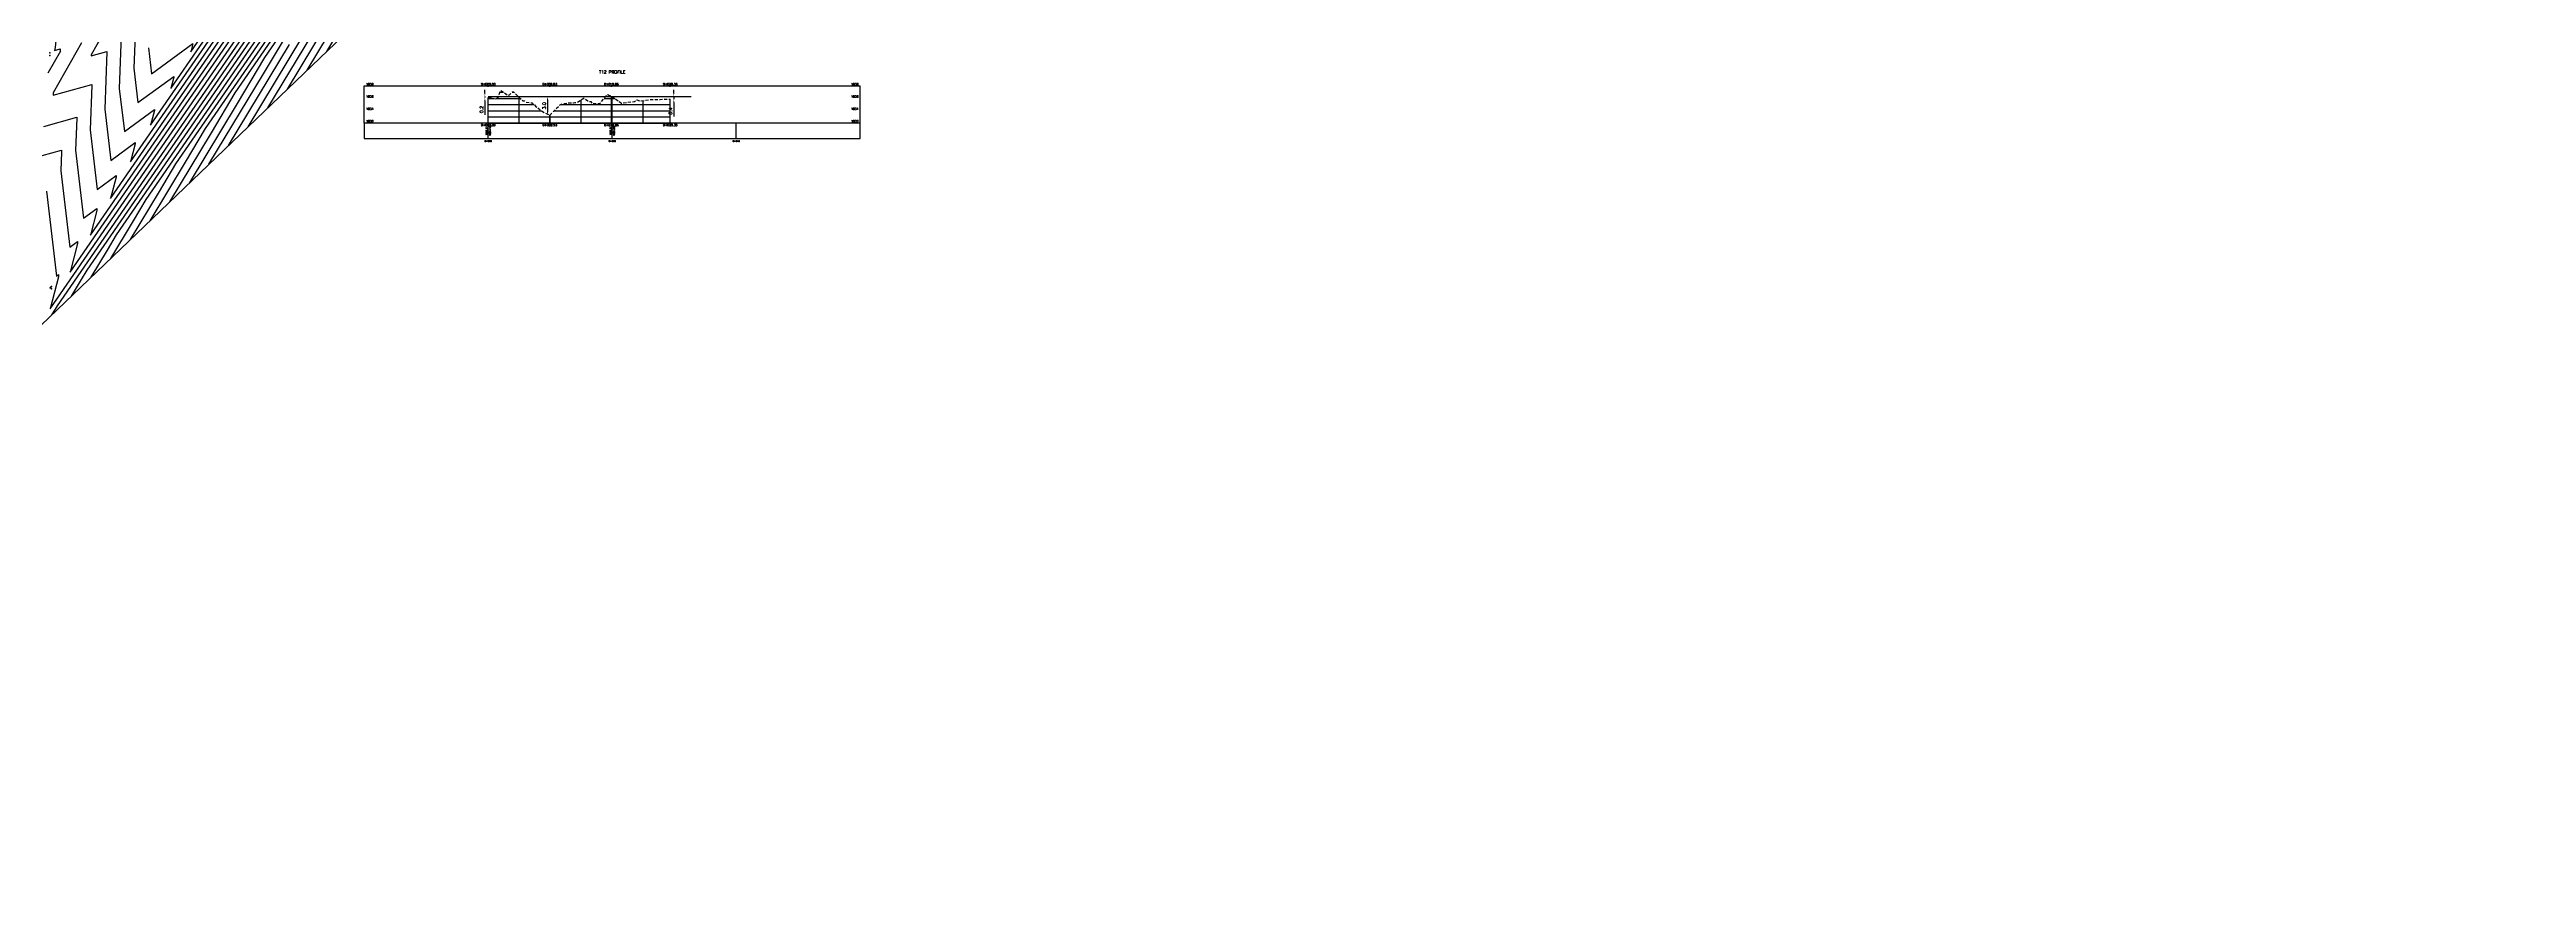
# Model space of a CAD drawing. Header units: metres. Extents: x 419582 to 423558, y 4805372 to 4807539.
# Drawn here: x 421937 to 422336.4, y 4806447.7 to 4806581.9 of the extents above; entities that cross this region are included whole.
import ezdxf

# ---------------------------------------------------------------- set-up
doc = ezdxf.new("R2010")
doc.units = ezdxf.units.M
doc.linetypes.add('DASHED', pattern=[0.75, 0.5, -0.25])
for name, color, linetype in [('C-ROAD-PROF', 1, 'DASHED'), ('C-ROAD-PROF-GRID-GEOM', 5, 'Continuous'), ('C-ROAD-PROF-GRID-MAJR', 8, 'Continuous'), ('C-ROAD-PROF-GRID-MINR', 8, 'Continuous'), ('C-ROAD-PROF-TEXT', 11, 'Continuous'), ('C-ROAD-PROF-TICK', 7, 'Continuous'), ('C-ROAD-PROF-TITL', 11, 'Continuous'), ('C-ROAD-PROF-TTLB', 5, 'Continuous'), ('C-TINN', 4, 'Continuous'), ('C-TINN-BNDY', 110, 'Continuous'), ('C-TOPO-MAJR', 9, 'Continuous'), ('C-TOPO-MINR', 8, 'Continuous')]:
    doc.layers.add(name, color=color, linetype=linetype)
doc.styles.get("Standard").update_dxf_attribs({"font": 'simplex.shx'})
doc.dimstyles.new('TFO75', dxfattribs={"dimscale": 3, "dimtxt": 0.18, "dimasz": 0.18, "dimexe": 0.18, "dimexo": 0.0625, "dimgap": 0.09, "dimtad": 1, "dimdec": 1, "dimzin": 0, "dimdsep": 46, "dimtxsty": 'Standard', "dimcen": 0.09, "dimse1": 1, "dimse2": 1, "dimclrd": 3, "dimclre": 3, "dimclrt": 1, "dimadec": 4, "dimazin": 0, "dimtfac": 1, "dimtdec": 1, "dimtmove": 0, "dimatfit": 3, "dimfxl": 1, "dimtolj": 1, "dimtzin": 0, "dimarcsym": 0})

# ---------------------------------------------------------------- blocks, each defined once
blk = doc.blocks.new('*D38')
at = {"color": 3, "lineweight": -2, "transparency": 16777216}
for p, q in [((422037.67, 4806574.87), (422037.67, 4806575.41)), ((422037.67, 4806574.33), (422037.67, 4806573.89)), ((422037.67, 4806573.35), (422037.67, 4806571.11))]:
    blk.add_line(p, q, dxfattribs=at)
at = {"color": 3, "transparency": 16777216}
for points in [[(422037.58, 4806574.87), (422037.76, 4806574.87), (422037.67, 4806574.33)], [(422037.58, 4806573.35), (422037.76, 4806573.35), (422037.67, 4806573.89)]]:
    blk.add_solid(points, dxfattribs=at)
at = {"layer": 'Defpoints', "color": 0, "transparency": 16777216}
for p in [(422026.72, 4806574.33), (422036.21, 4806573.89), (422037.67, 4806573.89)]:
    blk.add_point(p, dxfattribs=at)
at = {"color": 1, "transparency": 16777216, "insert": (422037.13, 4806571.96), "char_height": 0.54, "attachment_point": 5, "rotation": 90}
blk.add_mtext('\\A1;0.4', dxfattribs=at)
blk = doc.blocks.new('*D39')
at = {"color": 3, "lineweight": -2, "transparency": 16777216}
for p, q in [((422007.21, 4806574.87), (422007.21, 4806575.41)), ((422007.21, 4806574.33), (422007.21, 4806574.13)), ((422007.21, 4806573.59), (422007.21, 4806571.37))]:
    blk.add_line(p, q, dxfattribs=at)
at = {"color": 3, "transparency": 16777216}
for points in [[(422007.12, 4806574.87), (422007.3, 4806574.87), (422007.21, 4806574.33)], [(422007.12, 4806573.59), (422007.3, 4806573.59), (422007.21, 4806574.13)]]:
    blk.add_solid(points, dxfattribs=at)
at = {"layer": 'Defpoints', "color": 0, "transparency": 16777216}
for p in [(422007.21, 4806574.13), (422007.75, 4806574.13), (422026.72, 4806574.33)]:
    blk.add_point(p, dxfattribs=at)
at = {"color": 1, "transparency": 16777216, "insert": (422006.67, 4806572.21), "char_height": 0.54, "attachment_point": 5, "rotation": 90}
blk.add_mtext('\\A1;0.2', dxfattribs=at)
blk = doc.blocks.new('*D40')
at = {"color": 3, "lineweight": -2, "transparency": 16777216}
blk.add_line((422017.3, 4806573.79), (422017.3, 4806571.83), dxfattribs=at)
at = {"color": 3, "transparency": 16777216}
for points in [[(422017.21, 4806573.79), (422017.39, 4806573.79), (422017.3, 4806574.33)], [(422017.21, 4806571.83), (422017.39, 4806571.83), (422017.3, 4806571.29)]]:
    blk.add_solid(points, dxfattribs=at)
at = {"layer": 'Defpoints', "color": 0, "transparency": 16777216}
for p in [(422017.3, 4806571.29), (422017.68, 4806571.29), (422026.72, 4806574.33)]:
    blk.add_point(p, dxfattribs=at)
at = {"color": 1, "transparency": 16777216, "insert": (422016.76, 4806572.81), "char_height": 0.54, "attachment_point": 5, "rotation": 90}
blk.add_mtext('\\A1;3.0', dxfattribs=at)

msp = doc.modelspace()

# ---------------------------------------------------------------- linework, layer by layer
at = {"flags": 128}
msp.add_lwpolyline([(422007.75, 4806574.33), (422040.45, 4806574.33)], dxfattribs=at)
at = {"layer": 'C-ROAD-PROF', "color": 1, "linetype": 'DASHED', "lineweight": -3, "flags": 128}
msp.add_lwpolyline([(422007.75, 4806574.13), (422008.09, 4806574.1), (422008.24, 4806574.1), (422009, 4806573.95), (422009.09, 4806574.07), (422009.12, 4806574.15), (422009.37, 4806574.16), (422009.71, 4806575.29), (422009.8, 4806575.3), (422010.96, 4806574.49), (422011.19, 4806574.59), (422011.67, 4806575.08), (422011.83, 4806575.08), (422013.06, 4806573.83), (422013.18, 4806573.81), (422013.34, 4806573.6), (422013.58, 4806573.59), (422013.7, 4806573.53), (422013.81, 4806573.43), (422013.86, 4806573.39), (422014.39, 4806573.37), (422014.62, 4806573.31), (422014.69, 4806573.31), (422014.83, 4806573.31), (422015.06, 4806573.09), (422015.38, 4806572.77), (422016.34, 4806571.98), (422016.78, 4806571.69), (422017.55, 4806571.35), (422017.68, 4806571.29), (422018.61, 4806572.25), (422019.33, 4806572.99), (422019.33, 4806572.99), (422019.47, 4806573.03), (422019.54, 4806573.06), (422019.93, 4806573.19), (422020.42, 4806573.26), (422020.49, 4806573.26), (422020.57, 4806573.26), (422021.19, 4806573.29), (422021.52, 4806573.28), (422021.73, 4806573.32), (422022.15, 4806573.41), (422023.12, 4806574.03), (422023.16, 4806574.03), (422023.2, 4806574.03), (422023.83, 4806573.63), (422024.06, 4806573.51), (422024.17, 4806573.51), (422024.27, 4806573.5), (422024.47, 4806573.21), (422024.65, 4806573.2), (422024.95, 4806573.2), (422025.07, 4806573.19), (422025.76, 4806573.19), (422026.72, 4806574.35), (422026.9, 4806574.61), (422026.96, 4806574.61), (422027.01, 4806574.61), (422027.24, 4806574.47), (422027.43, 4806574.45), (422027.61, 4806574.33), (422027.74, 4806574.33), (422028.6, 4806573.68), (422028.84, 4806573.55), (422029.05, 4806573.36), (422029.17, 4806573.24), (422029.31, 4806573.24), (422029.39, 4806573.24), (422029.43, 4806573.26), (422029.48, 4806573.27), (422031.34, 4806573.52), (422031.34, 4806573.52), (422031.34, 4806573.53), (422031.34, 4806573.53), (422031.72, 4806573.8), (422032.2, 4806573.6), (422033.66, 4806573.79), (422034.31, 4806573.83), (422034.45, 4806573.83), (422035.26, 4806573.85), (422035.47, 4806573.85), (422036.33, 4806573.9), (422036.51, 4806573.9), (422037.1, 4806573.89)], dxfattribs=at)
at = {"layer": 'C-ROAD-PROF-GRID-GEOM', "color": 5, "linetype": 'Continuous', "lineweight": -3}
for p, q in [((422007.75, 4806570.01), (422007.75, 4806574.13)), ((422017.68, 4806570.01), (422017.68, 4806571.29)), ((422027.61, 4806570.01), (422027.61, 4806574.33)), ((422037.1, 4806570.01), (422037.1, 4806573.89))]:
    msp.add_line(p, q, dxfattribs=at)
at = {"layer": 'C-ROAD-PROF-GRID-MAJR', "color": 8, "linetype": 'Continuous', "lineweight": -3}
for p, q in [((422007.75, 4806570.01), (422007.75, 4806574.13)), ((422007.75, 4806574.01), (422008.67, 4806574.01)), ((422007.75, 4806572.01), (422016.29, 4806572.01)), ((422009.05, 4806574.01), (422012.88, 4806574.01)), ((422018.38, 4806572.01), (422037.1, 4806572.01)), ((422023.09, 4806574.01), (422023.23, 4806574.01)), ((422026.44, 4806574.01), (422028.16, 4806574.01)), ((422027.75, 4806570.01), (422027.75, 4806574.32)), ((422007.75, 4806570.01), (422037.1, 4806570.01))]:
    msp.add_line(p, q, dxfattribs=at)
at = {"layer": 'C-ROAD-PROF-GRID-MINR', "color": 8, "linetype": 'Continuous', "lineweight": -3}
for p, q in [((422009.63, 4806575.01), (422010.2, 4806575.01)), ((422011.6, 4806575.01), (422011.9, 4806575.01)), ((422007.75, 4806573.01), (422015.13, 4806573.01)), ((422007.75, 4806571.01), (422037.1, 4806571.01)), ((422012.75, 4806570.01), (422012.75, 4806574.15)), ((422017.75, 4806570.01), (422017.75, 4806571.36)), ((422019.41, 4806573.01), (422037.1, 4806573.01)), ((422022.75, 4806570.01), (422022.75, 4806573.79)), ((422032.75, 4806570.01), (422032.75, 4806573.67))]:
    msp.add_line(p, q, dxfattribs=at)
at = {"layer": 'C-ROAD-PROF-TEXT', "color": 11, "linetype": 'Continuous', "lineweight": -3}
for p, q in [((422007.75, 4806575.89), (422007.75, 4806576.14)), ((422017.68, 4806575.89), (422017.68, 4806576.14)), ((422027.61, 4806575.89), (422027.61, 4806576.14)), ((422037.1, 4806575.89), (422037.1, 4806576.14)), ((422007.75, 4806569.89), (422007.75, 4806570.14)), ((422017.68, 4806569.89), (422017.68, 4806570.14)), ((422027.61, 4806569.89), (422027.61, 4806570.14)), ((422037.1, 4806569.89), (422037.1, 4806570.14))]:
    msp.add_line(p, q, dxfattribs=at)
at = {"layer": 'C-ROAD-PROF-TICK', "color": 7, "linetype": 'Continuous', "lineweight": -3}
for p, q in [((422007.75, 4806567.51), (422007.75, 4806570.01)), ((422027.75, 4806567.51), (422027.75, 4806570.01)), ((422047.75, 4806567.51), (422047.75, 4806570.01))]:
    msp.add_line(p, q, dxfattribs=at)
at = {"layer": 'C-ROAD-PROF-TTLB', "color": 5, "linetype": 'Continuous', "lineweight": -3}
for p, q in [((421987.75, 4806570.01), (421987.75, 4806576.01)), ((421987.75, 4806576.01), (422067.75, 4806576.01)), ((422067.75, 4806570.01), (422067.75, 4806576.01))]:
    msp.add_line(p, q, dxfattribs=at)
msp.add_3dface([(421987.75, 4806567.51), (422067.75, 4806567.51), (422067.75, 4806570.01), (421987.75, 4806570.01)], dxfattribs=at)
at = {"layer": 'C-TINN', "color": 4, "linetype": 'Continuous', "lineweight": -3}
for p in [(421937.04, 4806581.35, 1829.49), (421937.04, 4806580.95, 1829.49), (421937.12, 4806543.46, 1827.64), (421937.22, 4806543.56, 1827.64), (421937.32, 4806543.66, 1827.64), (421937.32, 4806543.26, 1827.64)]:
    msp.add_point(p, dxfattribs=at)
at = {"layer": 'C-TINN-BNDY', "color": 110, "linetype": 'Continuous', "lineweight": -3, "flags": 128}
msp.add_lwpolyline([(422724.87, 4807165.92), (422697.08, 4807146.67), (422577.28, 4807048.8), (422494.93, 4806993.73), (422433.35, 4806948.24), (422390.21, 4806913.55), (422303.24, 4806847.72), (422229.68, 4806793.83), (422213.19, 4806781.58), (422179.34, 4806755.48), (422143.63, 4806726.94), (422090.94, 4806686.36), (421935.65, 4806537.41), (421807.76, 4806419.27), (421798.23, 4806410.98), (421750.84, 4806385.06), (421712.43, 4806364.25), (421678.37, 4806344.94), (421648.74, 4806328.11), (421541.25, 4806258.62), (421434.62, 4806175.52), (421305.47, 4806115.01), (421187.67, 4806058.56)], dxfattribs=at)
at = {"layer": 'C-TOPO-MAJR', "color": 9, "linetype": 'Continuous', "lineweight": -3, "flags": 128}
for points, elevation in [([(421959.55, 4806560.33), (421967.31, 4806573.21), (421971.71, 4806580.6), (422000.47, 4806622.35)], 1820), ([(421943.72, 4806545.15), (421946.34, 4806549.5), (421947.83, 4806552), (421990.9, 4806614.54)], 1825), ([(421936.08, 4806569.49), (421941.38, 4806570.96), (421941.38, 4806570.75), (421941.2, 4806565.65), (421942.5, 4806554.67), (421944.63, 4806556.24), (421944.63, 4806555.94), (421943.59, 4806551.92), (421981.34, 4806606.73)], 1830), ([(421936.93, 4806603.67), (421937.12, 4806603.49), (421937.12, 4806603.45), (421939.56, 4806599.42), (421938.26, 4806586.07), (421938.31, 4806586.02), (421937.93, 4806582.2), (421937.79, 4806581.71), (421938.74, 4806581.99), (421938.74, 4806581.66), (421938.77, 4806581.62), (421936.75, 4806578.07)], 1830), ([(421960.13, 4806582.79), (421959.8, 4806581.52), (421971.78, 4806598.92)], 1835), ([(421975.37, 4806575.51), (421988.28, 4806596.93)], 1815), ([(421952.97, 4806582.19), (421953.47, 4806577.99), (421960.13, 4806582.89)], 1835)]:
    msp.add_lwpolyline(points, dxfattribs=dict(at, elevation=elevation))
at = {"layer": 'C-TOPO-MINR', "color": 8, "linetype": 'Continuous', "lineweight": -3, "flags": 128}
for points, elevation in [([(421953.22, 4806554.26), (421958.92, 4806563.73), (421962.16, 4806569.16), (421996.64, 4806619.23)], 1822), ([(421956.38, 4806557.3), (421963.12, 4806568.47), (421966.94, 4806574.88), (421998.55, 4806620.79)], 1821), ([(421946.89, 4806548.19), (421950.54, 4806554.25), (421952.61, 4806557.72), (421992.82, 4806616.1)], 1824), ([(421950.05, 4806551.22), (421954.73, 4806558.99), (421957.38, 4806563.44), (421994.73, 4806617.67)], 1823), ([(421937.39, 4806539.08), (421937.96, 4806540.02), (421938.28, 4806540.56), (421987.08, 4806611.42)], 1827), ([(421940.56, 4806542.12), (421942.15, 4806544.76), (421943.05, 4806546.28), (421988.99, 4806612.98)], 1826), ([(421935.81, 4806564.78), (421938.95, 4806565.65), (421938.95, 4806565.37), (421938.85, 4806562.34), (421940.3, 4806550), (421941.53, 4806550.91), (421941.53, 4806550.57), (421940.35, 4806545.99), (421983.25, 4806608.29)], 1829), ([(421936.49, 4806559.03), (421938.11, 4806545.34), (421938.44, 4806545.58), (421938.44, 4806545.19), (421937.11, 4806540.07), (421985.17, 4806609.85)], 1828), ([(421942.17, 4806582.95), (421937.58, 4806574.89), (421937.58, 4806574.54), (421943.8, 4806576.26), (421943.8, 4806576.13), (421943.56, 4806568.96), (421944.69, 4806559.33), (421947.73, 4806561.57), (421947.73, 4806561.31), (421946.83, 4806557.84), (421979.43, 4806605.17)], 1831), ([(421945.57, 4806584.27), (421943.71, 4806581.01), (421943.71, 4806580.87), (421946.23, 4806581.56), (421946.23, 4806581.51), (421945.91, 4806572.27), (421946.89, 4806564), (421950.83, 4806566.9), (421950.83, 4806566.68), (421950.07, 4806563.76), (421977.52, 4806603.6)], 1832), ([(421981.71, 4806581.58), (421996.67, 4806606.41)], 1813), ([(421948.61, 4806585.6), (421948.26, 4806575.58), (421949.08, 4806568.66), (421953.93, 4806572.23), (421953.93, 4806572.05), (421953.31, 4806569.68), (421975.6, 4806602.04)], 1833), ([(421950.9, 4806586.94), (421950.62, 4806578.88), (421951.27, 4806573.33), (421957.03, 4806577.56), (421957.03, 4806577.42), (421956.55, 4806575.6), (421973.69, 4806600.48)], 1834), ([(421978.54, 4806578.55), (421992.47, 4806601.67)], 1814), ([(421972.21, 4806572.48), (421984.09, 4806592.18)], 1816), ([(421969.04, 4806569.44), (421979.89, 4806587.44)], 1817), ([(421962.71, 4806563.37), (421971.51, 4806577.96), (421976.49, 4806586.32)], 1819), ([(421965.88, 4806566.4), (421975.7, 4806582.7)], 1818)]:
    msp.add_lwpolyline(points, dxfattribs=dict(at, elevation=elevation))

# ---------------------------------------------------------------- texts
at = {"layer": 'C-ROAD-PROF-TEXT', "color": 11, "linetype": 'Continuous', "lineweight": -3}
for s, insert, char_height, attachment_point in [('1838', (421989.25, 4806576.31), 0.35, 6), ('0+000.00', (422007.75, 4806576.14), 0.35, 8), ('0+009.93', (422017.68, 4806576.14), 0.35, 8), ('0+019.86', (422027.61, 4806576.14), 0.35, 8), ('0+029.35', (422037.1, 4806576.14), 0.35, 8), ('{\\C256;1838}', (422066.25, 4806576.31), 0.35, 4), ('1836', (421989.25, 4806574.31), 0.35, 6), ('1834', (421989.25, 4806572.31), 0.35, 6), ('{\\C256;1836}', (422066.25, 4806574.31), 0.35, 4), ('{\\C256;1834}', (422066.25, 4806572.31), 0.35, 4), ('1832', (421989.25, 4806570.31), 0.35, 6), ('0+000.00', (422007.75, 4806569.89), 0.35, 2), ('0+000', (422007.75, 4806567.24), 0.25, 2), ('0+009.93', (422017.68, 4806569.89), 0.35, 2), ('0+019.86', (422027.61, 4806569.89), 0.35, 2), ('0+020', (422027.75, 4806567.24), 0.25, 2), ('0+029.35', (422037.1, 4806569.89), 0.35, 2), ('0+040', (422047.75, 4806567.24), 0.25, 2), ('{\\C256;1832}', (422066.25, 4806570.31), 0.35, 4)]:
    msp.add_mtext(s, dxfattribs=dict(at, insert=insert, char_height=char_height, attachment_point=attachment_point))
at = {"layer": 'C-ROAD-PROF-TEXT', "color": 11, "linetype": 'Continuous', "lineweight": -3, "char_height": 0.25, "rotation": 90}
for s, insert, attachment_point in [('1836.11', (422007.6, 4806568.76), 8), ('1836.112', (422007.9, 4806568.76), 2), ('1836.31', (422027.6, 4806568.76), 8), ('1836.308', (422027.9, 4806568.76), 2)]:
    msp.add_mtext(s, dxfattribs=dict(at, insert=insert, attachment_point=attachment_point))
at = {"layer": 'C-ROAD-PROF-TITL', "color": 11, "linetype": 'Continuous', "lineweight": -3, "insert": (422027.75, 4806578.01), "char_height": 0.5, "attachment_point": 8}
msp.add_mtext('T12 PROFILE', dxfattribs=at)

# ---------------------------------------------------------------- dimensions: what is measured, and where the dimension line sits
for base, p2, picture, middle in [((422007.21, 4806574.13), (422007.75, 4806574.13), '*D39', (422006.67, 4806572.21)), ((422037.67, 4806573.89), (422036.21, 4806573.89), '*D38', (422037.13, 4806571.96)), ((422017.3, 4806571.29), (422017.68, 4806571.29), '*D40', (422016.76, 4806572.81))]:
    dim = msp.add_linear_dim(base=base, p1=(422026.72, 4806574.33), p2=p2, angle=90, dimstyle='TFO75')
    dim.commit()
    dim.dimension.update_dxf_attribs({"geometry": picture, "text_midpoint": middle})

doc.saveas('drawing.dxf')
